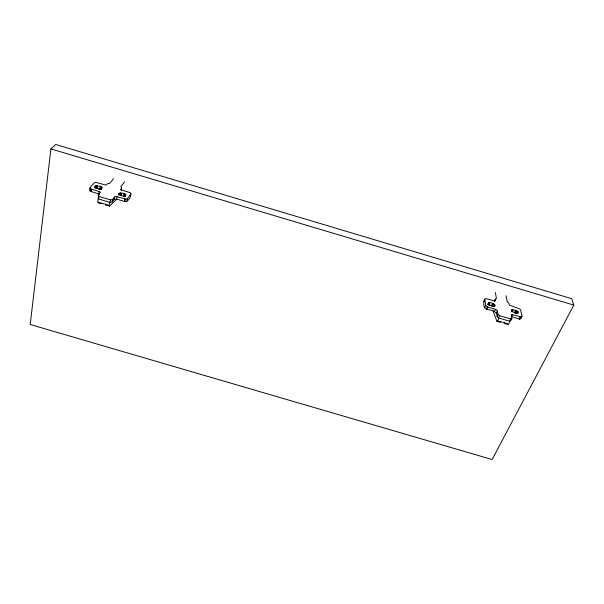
<?xml version="1.0" encoding="UTF-8"?>
<svg xmlns="http://www.w3.org/2000/svg" width="604" height="604" viewBox="0 0 604 604"><rect width="100%" height="100%" fill="white"/><g stroke="black" fill="none" stroke-linecap="round" stroke-linejoin="round"><path stroke-width="0.91" d="M486.786 309.293L487.821 307.066L485.805 305.7L484.77 299.025L485.858 298.625L495.137 301.034L495.295 298.98L496.458 298.603L495.371 292.57M500.233 321.706L499.984 322.151L496.903 321.237C497.696 321.071 499.802 318.036 497.507 317.274C496.994 310.72 492.517 310.531 486.348 309.165C483.449 308.032 483.374 302.959 484.121 300.875M98.044 202.136L97.991 202.642L101.17 203.586L101.223 203.08C95.032 203.45 99.275 198.474 98.278 195.167L100.377 192.525L99.985 191.755L90.902 188.909L90.54 191.37L99.6 194.209M116.761 199.244L109.445 206.047L105.685 204.93L105.745 204.424L108.75 205.315M109.445 206.047L109.226 204.446L110.517 199.879L112.382 199.652L114.745 196.798L116.474 196.557L126.432 199.192L127.414 198.724L130.985 193.884L130.298 192.676L121.978 190.147L120.792 189.271L121.706 187.633L120.838 186.644L124.492 181.955M50.925 148.916L30.2 324.507L492.117 459.538L573.8 305.088L571.648 298.663L55.727 144.462L50.925 148.916L573.8 305.088M113.552 178.671L109.739 183.329L107.927 183.525L105.949 185.066L96.111 182.491L94.367 182.702L90.072 187.61L89.581 190.562L90.54 191.37M90.993 191.506C92.971 189.097 89.837 189.218 90.072 187.61M94.813 187.942L95.062 186.311C106.976 184.537 101.155 193.416 95.062 186.311M95.062 187.738L95.311 186.115M95.409 187.587L95.659 185.964M95.711 188.312L96.081 185.873M96.187 188.282L96.565 185.843M96.685 188.327L97.055 185.889M97.538 185.994L97.161 188.433L99.977 189.271M98.807 193.831L99.192 191.377M99.871 189.241L100.256 186.802M98.278 195.167L99.011 196.459L98.58 198.988L110.056 202.408M100.687 189.482L101.064 187.044M101.117 189.641L101.495 187.21M101.6 189.044L101.85 187.421M110.109 202.34L112.216 201.902L112.623 199.441M112.216 201.902L114.096 199.456L114.503 197.01M130.23 195.296C131.778 196.481 127.293 202.582 124.802 201.562L116.549 199.109L116.957 196.662M118.762 195.069L119.033 193.454C129.596 191.634 126.395 200.528 119.033 193.454M118.996 194.866L119.267 193.25M119.328 194.714L119.6 193.091M119.743 194.616L120.022 193.001M120.075 195.394L120.49 192.97M121.6 187.867L121.185 190.268L121.14 189.528M120.566 195.439L120.974 193.016M121.042 195.545L121.457 193.121M123.745 196.345L124.167 193.922M124.265 193.959L123.843 196.376L124.552 196.587L124.975 194.163M124.983 196.753L125.406 194.329M124.348 201.426L124.771 198.988M125.489 196.157L125.768 194.541M124.802 201.562L125.232 199.124M126.983 201.155L127.414 198.724M130.555 196.292L130.985 193.884M105.685 204.93L105.859 204.069M499.984 322.151L500.323 321.351M506.039 295.771L507.254 301.826L508.704 302.981L509.399 305.073L519.938 309.044L520.61 309.973L522.022 316.481L520.98 316.919L511.565 314.442L511.218 315.092L511.852 318.512L510.682 318.935L508.508 324.476L504.385 323.457L504.725 322.657M483.744 301.494L484.755 299.282M484.672 307.625L485.699 305.397M487.715 304.408C488.342 300.845 494.955 303.351 494.993 305.941C492.924 306.387 488.425 305.45 488.394 302.936M487.949 304.265L488.628 302.793M488.274 304.197L488.961 302.725M486.348 309.165L487.375 306.938L495.892 309.505L497.251 310.66L498.021 314.397L499.523 315.688L510.682 318.935M488.326 304.952L489.353 302.74M489.791 302.831L488.764 305.043L491.497 305.858M491.399 305.828L492.426 303.616M492.185 306.062L493.219 303.85M494.268 301.434L495.288 299.244M492.637 306.228L493.664 304.023M493.068 306.462L494.102 304.257M493.453 306.741L494.487 304.537M494.11 306.319L494.797 304.846M494.329 306.628L495.016 305.156M494.389 311.558L495.431 309.331M496.307 313.189L497.364 310.969M496.85 316.315L497.915 314.08M499.508 315.605L498.459 317.923L509.617 321.245M511.203 311.188L511.913 309.724C513.845 310.018 518.202 310.313 518.323 312.895C516.435 313.446 511.097 312.162 511.913 309.724M511.52 311.12L512.23 309.656M511.913 311.136L512.622 309.671M511.988 311.958L513.053 309.761M511.203 316.594L511.641 316.692L512.713 314.48M511.852 318.233L510.652 320.958L509.602 321.162M514.623 312.744L515.688 310.547M515.786 310.577L514.721 312.774L515.854 313.144L516.926 310.947M515.408 312.97L516.473 310.781M516.292 313.378L517.364 311.181M517.039 312.925L517.756 311.468M517.364 313.242L518.081 311.777M519.229 318.95L520.316 316.738M511.641 316.692L519.666 319.078L520.761 316.873M520.927 318.414L522.015 316.209M520.935 318.686L519.666 319.078M504.385 323.457L504.634 323.012M494.276 301.169L494.948 300.754M110.517 199.879L99.011 196.459M114.096 199.456L116.549 199.109M101.827 203.186L104.847 204.084M497.915 321.018L499.463 321.479M500.459 321.698L507.556 323.88M493.023 310.879L496.903 321.237"/></g></svg>
